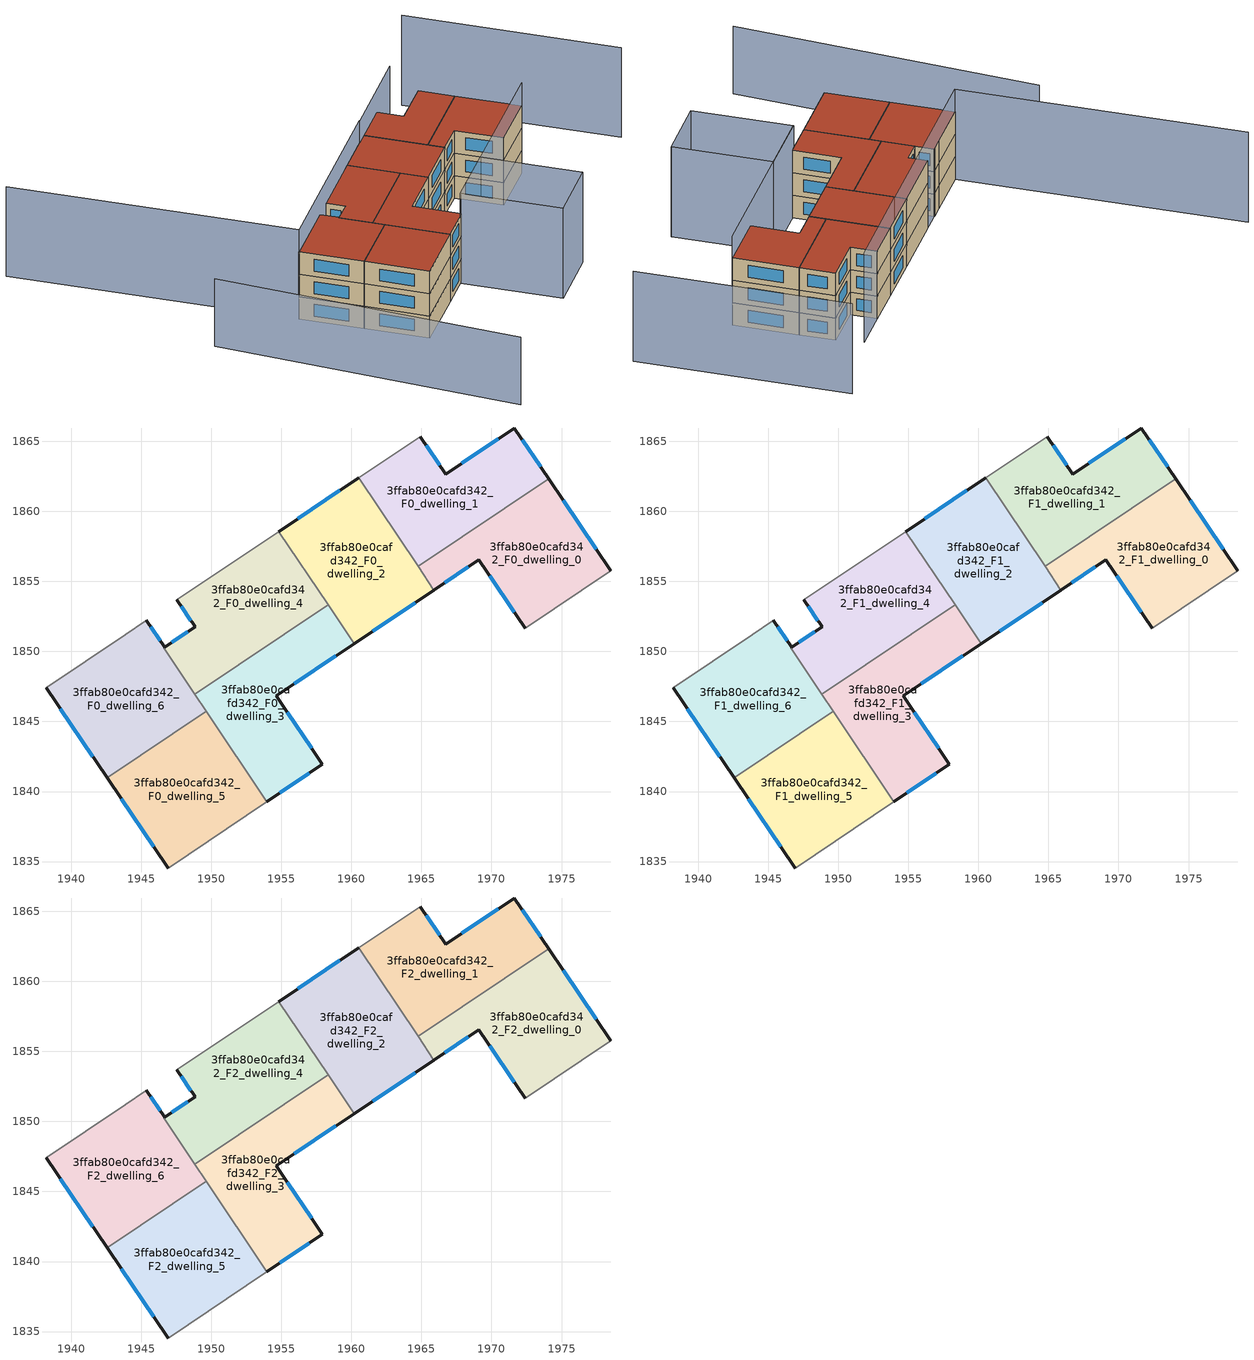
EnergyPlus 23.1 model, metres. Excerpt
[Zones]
3ffab80e0cafd342_F0_dwelling_0
 floor ground (EU_floor_Construction): 1974.08,1862.34 1978.52,1855.77 1972.41,1851.66 1969.11,1856.55 1965.89,1854.39 1964.76,1856.08 z0
 wall outside (EU_wall_Construction): 1965.89,1854.39 1969.11,1856.55 1972.41,1851.66 / 1978.52,1855.77 1974.08,1862.34 z0:3
 wall to 3ffab80e0cafd342_F0_dwelling_1 (EU_wall_Construction): 1974.08,1862.34 1964.76,1856.08 z0:3
 wall adiabatic (EU_wall_Construction): 1972.41,1851.66 1978.52,1855.77 z0:3
 wall to 3ffab80e0cafd342_F0_dwelling_2 (EU_wall_Construction): 1964.76,1856.08 1965.89,1854.39 z0:3
 window (EU_Window_Construction): 1969.88,1855.4 1971.63,1852.81 / 1966.65,1854.9 1968.35,1856.04 / 1977.48,1857.31 1975.13,1860.8 z0.7:2.3
3ffab80e0cafd342_F0_dwelling_1
 floor ground (EU_floor_Construction): 1971.64,1865.96 1974.08,1862.34 1964.76,1856.08 1960.51,1862.4 1964.9,1865.35 1966.72,1862.66 z0
 wall outside (EU_wall_Construction): 1974.08,1862.34 1971.64,1865.96 1966.72,1862.66 1964.9,1865.35 z0:3
 wall adiabatic (EU_wall_Construction): 1964.9,1865.35 1960.51,1862.4 z0:3
 wall to 3ffab80e0cafd342_F0_dwelling_2 (EU_wall_Construction): 1960.51,1862.4 1964.76,1856.08 z0:3
 window (EU_Window_Construction): 1973.51,1863.19 1972.21,1865.11 / 1966.29,1863.29 1965.33,1864.72 / 1970.48,1865.19 1967.87,1863.43 z0.7:2.3
3ffab80e0cafd342_F0_dwelling_2
 floor ground (EU_floor_Construction): 1960.51,1862.4 1965.89,1854.39 1960.19,1850.56 1954.81,1858.57 z0
 wall outside (EU_wall_Construction): 1960.51,1862.4 1954.81,1858.57 / 1960.19,1850.56 1965.89,1854.39 z0:3
 wall to 3ffab80e0cafd342_F0_dwelling_4 (EU_wall_Construction): 1954.81,1858.57 1958.33,1853.33 z0:3
 wall to 3ffab80e0cafd342_F0_dwelling_3 (EU_wall_Construction): 1958.33,1853.32 1960.19,1850.56 z0:3
 window (EU_Window_Construction): 1959.17,1861.5 1956.15,1859.47 / 1961.53,1851.46 1964.55,1853.49 z0.7:2.3
3ffab80e0cafd342_F0_dwelling_3
 floor ground (EU_floor_Construction): 1958.33,1853.33 1960.19,1850.56 1954.62,1846.82 1957.92,1841.94 1953.96,1839.28 1948.82,1846.94 z0
 wall outside (EU_wall_Construction): 1953.96,1839.28 1957.92,1841.94 1954.62,1846.82 1960.19,1850.56 z0:3
 wall to 3ffab80e0cafd342_F0_dwelling_4 (EU_wall_Construction): 1958.33,1853.33 1948.82,1846.94 z0:3
 wall to 3ffab80e0cafd342_F0_dwelling_5 (EU_wall_Construction): 1949.62,1845.74 1953.96,1839.28 z0:3
 wall to 3ffab80e0cafd342_F0_dwelling_6 (EU_wall_Construction): 1948.82,1846.94 1949.62,1845.74 z0:3
 window (EU_Window_Construction): 1957.15,1843.08 1955.4,1845.67 / 1954.89,1839.9 1956.99,1841.31 / 1955.93,1847.7 1958.88,1849.68 z0.7:2.3
3ffab80e0cafd342_F0_dwelling_4
 floor ground (EU_floor_Construction): 1954.81,1858.57 1958.33,1853.33 1948.82,1846.94 1946.59,1850.26 1946.65,1850.3 1948.83,1851.76 1947.54,1853.68 z0
 wall outside (EU_wall_Construction): 1947.54,1853.68 1948.83,1851.76 1946.65,1850.3 z0:3
 wall adiabatic (EU_wall_Construction): 1954.81,1858.57 1947.54,1853.68 z0:3
 wall to 3ffab80e0cafd342_F0_dwelling_6 (EU_wall_Construction): 1946.65,1850.3 1946.59,1850.26 1948.82,1846.94 z0:3
 window (EU_Window_Construction): 1948.32,1851.42 1947.16,1850.65 / 1947.84,1853.23 1948.53,1852.21 z0.7:2.3
3ffab80e0cafd342_F0_dwelling_5
 floor ground (EU_floor_Construction): 1949.62,1845.74 1953.96,1839.28 1946.91,1834.54 1942.55,1840.99 z0
 wall outside (EU_wall_Construction): 1942.55,1840.99 1946.91,1834.54 z0:3
 wall adiabatic (EU_wall_Construction): 1946.91,1834.54 1953.96,1839.28 z0:3
 wall to 3ffab80e0cafd342_F0_dwelling_6 (EU_wall_Construction): 1949.62,1845.74 1942.55,1840.99 z0:3
 window (EU_Window_Construction): 1943.57,1839.47 1945.88,1836.05 z0.7:2.3
3ffab80e0cafd342_F0_dwelling_6
 floor ground (EU_floor_Construction): 1946.65,1850.3 1946.59,1850.26 1949.62,1845.74 1942.55,1840.99 1938.2,1847.42 1943.83,1851.19 1945.29,1852.18 1945.35,1852.22 z0
 wall outside (EU_wall_Construction): 1946.65,1850.3 1945.35,1852.22 / 1938.2,1847.42 1942.55,1840.99 z0:3
 wall adiabatic (EU_wall_Construction): 1945.35,1852.22 1945.29,1852.18 1943.83,1851.19 1938.2,1847.42 z0:3
 window (EU_Window_Construction): 1946.34,1850.75 1945.66,1851.77 / 1939.22,1845.91 1941.52,1842.5 z0.7:2.3
3ffab80e0cafd342_F1_dwelling_0
 floor to 3ffab80e0cafd342_F0_dwelling_0 (EU_floor_Construction): 1974.08,1862.34 1978.52,1855.77 1972.41,1851.66 1969.11,1856.55 1965.89,1854.39 1964.76,1856.08 z3
 wall outside (EU_wall_Construction): 1965.89,1854.39 1969.11,1856.55 1972.41,1851.66 / 1978.52,1855.77 1974.08,1862.34 z3:6
 wall to 3ffab80e0cafd342_F1_dwelling_1 (EU_wall_Construction): 1974.08,1862.34 1964.76,1856.08 z3:6
 wall adiabatic (EU_wall_Construction): 1972.41,1851.66 1978.52,1855.77 z3:6
 wall to 3ffab80e0cafd342_F1_dwelling_2 (EU_wall_Construction): 1964.76,1856.08 1965.89,1854.39 z3:6
 window (EU_Window_Construction): 1969.88,1855.4 1971.63,1852.81 / 1966.65,1854.9 1968.35,1856.04 / 1977.48,1857.31 1975.13,1860.8 z3.7:5.3
3ffab80e0cafd342_F1_dwelling_1
 floor to 3ffab80e0cafd342_F0_dwelling_1 (EU_floor_Construction): 1971.64,1865.96 1974.08,1862.34 1964.76,1856.08 1960.51,1862.4 1964.9,1865.35 1966.72,1862.66 z3
 wall outside (EU_wall_Construction): 1974.08,1862.34 1971.64,1865.96 1966.72,1862.66 1964.9,1865.35 z3:6
 wall adiabatic (EU_wall_Construction): 1964.9,1865.35 1960.51,1862.4 z3:6
 wall to 3ffab80e0cafd342_F1_dwelling_2 (EU_wall_Construction): 1960.51,1862.4 1964.76,1856.08 z3:6
 window (EU_Window_Construction): 1973.51,1863.19 1972.21,1865.11 / 1966.29,1863.29 1965.33,1864.72 / 1970.48,1865.19 1967.87,1863.43 z3.7:5.3
3ffab80e0cafd342_F1_dwelling_2
 floor to 3ffab80e0cafd342_F0_dwelling_2 (EU_floor_Construction): 1960.51,1862.4 1965.89,1854.39 1960.19,1850.56 1954.81,1858.57 z3
 wall outside (EU_wall_Construction): 1960.51,1862.4 1954.81,1858.57 / 1960.19,1850.56 1965.89,1854.39 z3:6
 wall to 3ffab80e0cafd342_F1_dwelling_4 (EU_wall_Construction): 1954.81,1858.57 1958.33,1853.33 z3:6
 wall to 3ffab80e0cafd342_F1_dwelling_3 (EU_wall_Construction): 1958.33,1853.32 1960.19,1850.56 z3:6
 window (EU_Window_Construction): 1959.17,1861.5 1956.15,1859.47 / 1961.53,1851.46 1964.55,1853.49 z3.7:5.3
3ffab80e0cafd342_F1_dwelling_3
 floor to 3ffab80e0cafd342_F0_dwelling_3 (EU_floor_Construction): 1958.33,1853.33 1960.19,1850.56 1954.62,1846.82 1957.92,1841.94 1953.96,1839.28 1948.82,1846.94 z3
 wall outside (EU_wall_Construction): 1953.96,1839.28 1957.92,1841.94 1954.62,1846.82 1960.19,1850.56 z3:6
 wall to 3ffab80e0cafd342_F1_dwelling_4 (EU_wall_Construction): 1958.33,1853.33 1948.82,1846.94 z3:6
 wall to 3ffab80e0cafd342_F1_dwelling_5 (EU_wall_Construction): 1949.62,1845.74 1953.96,1839.28 z3:6
 wall to 3ffab80e0cafd342_F1_dwelling_6 (EU_wall_Construction): 1948.82,1846.94 1949.62,1845.74 z3:6
 window (EU_Window_Construction): 1957.15,1843.08 1955.4,1845.67 / 1954.89,1839.9 1956.99,1841.31 / 1955.93,1847.7 1958.88,1849.68 z3.7:5.3
3ffab80e0cafd342_F1_dwelling_4
 floor to 3ffab80e0cafd342_F0_dwelling_4 (EU_floor_Construction): 1954.81,1858.57 1958.33,1853.33 1948.82,1846.94 1946.59,1850.26 1946.65,1850.3 1948.83,1851.76 1947.54,1853.68 z3
 wall outside (EU_wall_Construction): 1947.54,1853.68 1948.83,1851.76 1946.65,1850.3 z3:6
 wall adiabatic (EU_wall_Construction): 1954.81,1858.57 1947.54,1853.68 z3:6
 wall to 3ffab80e0cafd342_F1_dwelling_6 (EU_wall_Construction): 1946.65,1850.3 1946.59,1850.26 1948.82,1846.94 z3:6
 window (EU_Window_Construction): 1948.32,1851.42 1947.16,1850.65 / 1947.84,1853.23 1948.53,1852.21 z3.7:5.3
3ffab80e0cafd342_F1_dwelling_5
 floor to 3ffab80e0cafd342_F0_dwelling_5 (EU_floor_Construction): 1949.62,1845.74 1953.96,1839.28 1946.91,1834.54 1942.55,1840.99 z3
 wall outside (EU_wall_Construction): 1942.55,1840.99 1946.91,1834.54 z3:6
 wall adiabatic (EU_wall_Construction): 1946.91,1834.54 1953.96,1839.28 z3:6
 wall to 3ffab80e0cafd342_F1_dwelling_6 (EU_wall_Construction): 1949.62,1845.74 1942.55,1840.99 z3:6
 window (EU_Window_Construction): 1943.57,1839.47 1945.88,1836.05 z3.7:5.3
3ffab80e0cafd342_F1_dwelling_6
 floor to 3ffab80e0cafd342_F0_dwelling_6 (EU_floor_Construction): 1946.65,1850.3 1946.59,1850.26 1949.62,1845.74 1942.55,1840.99 1938.2,1847.42 1943.83,1851.19 1945.29,1852.18 1945.35,1852.22 z3
 wall outside (EU_wall_Construction): 1946.65,1850.3 1945.35,1852.22 / 1938.2,1847.42 1942.55,1840.99 z3:6
 wall adiabatic (EU_wall_Construction): 1945.35,1852.22 1945.29,1852.18 1943.83,1851.19 1938.2,1847.42 z3:6
 window (EU_Window_Construction): 1946.34,1850.75 1945.66,1851.77 / 1939.22,1845.91 1941.52,1842.5 z3.7:5.3
3ffab80e0cafd342_F2_dwelling_0
 floor to 3ffab80e0cafd342_F1_dwelling_0 (EU_floor_Construction): 1974.08,1862.34 1978.52,1855.77 1972.41,1851.66 1969.11,1856.55 1965.89,1854.39 1964.76,1856.08 z6
 wall outside (EU_wall_Construction): 1965.89,1854.39 1969.11,1856.55 1972.41,1851.66 / 1978.52,1855.77 1974.08,1862.34 z6:9
 wall to 3ffab80e0cafd342_F2_dwelling_1 (EU_wall_Construction): 1974.08,1862.34 1964.76,1856.08 z6:9
 wall adiabatic (EU_wall_Construction): 1972.41,1851.66 1978.52,1855.77 z6:9
 wall to 3ffab80e0cafd342_F2_dwelling_2 (EU_wall_Construction): 1964.76,1856.08 1965.89,1854.39 z6:9
 window (EU_Window_Construction): 1969.88,1855.4 1971.63,1852.81 / 1966.65,1854.9 1968.35,1856.04 / 1977.48,1857.31 1975.13,1860.8 z6.7:8.3
 roof outside (EU_roof_Construction): 1978.52,1855.77 1974.08,1862.34 1964.76,1856.08 1965.89,1854.39 1969.11,1856.55 1972.41,1851.66 z9
3ffab80e0cafd342_F2_dwelling_1
 floor to 3ffab80e0cafd342_F1_dwelling_1 (EU_floor_Construction): 1971.64,1865.96 1974.08,1862.34 1964.76,1856.08 1960.51,1862.4 1964.9,1865.35 1966.72,1862.66 z6
 wall outside (EU_wall_Construction): 1974.08,1862.34 1971.64,1865.96 1966.72,1862.66 1964.9,1865.35 z6:9
 wall adiabatic (EU_wall_Construction): 1964.9,1865.35 1960.51,1862.4 z6:9
 wall to 3ffab80e0cafd342_F2_dwelling_2 (EU_wall_Construction): 1960.51,1862.4 1964.76,1856.08 z6:9
 window (EU_Window_Construction): 1973.51,1863.19 1972.21,1865.11 / 1966.29,1863.29 1965.33,1864.72 / 1970.48,1865.19 1967.87,1863.43 z6.7:8.3
 roof outside (EU_roof_Construction): 1974.08,1862.34 1971.64,1865.96 1966.72,1862.66 1964.9,1865.35 1960.51,1862.4 1964.76,1856.08 z9
3ffab80e0cafd342_F2_dwelling_2
 floor to 3ffab80e0cafd342_F1_dwelling_2 (EU_floor_Construction): 1960.51,1862.4 1965.89,1854.39 1960.19,1850.56 1954.81,1858.57 z6
 wall outside (EU_wall_Construction): 1960.51,1862.4 1954.81,1858.57 / 1960.19,1850.56 1965.89,1854.39 z6:9
 wall to 3ffab80e0cafd342_F2_dwelling_4 (EU_wall_Construction): 1954.81,1858.57 1958.33,1853.33 z6:9
 wall to 3ffab80e0cafd342_F2_dwelling_3 (EU_wall_Construction): 1958.33,1853.32 1960.19,1850.56 z6:9
 window (EU_Window_Construction): 1959.17,1861.5 1956.15,1859.47 / 1961.53,1851.46 1964.55,1853.49 z6.7:8.3
 roof outside (EU_roof_Construction): 1965.89,1854.39 1960.51,1862.4 1954.81,1858.57 1960.19,1850.56 z9
3ffab80e0cafd342_F2_dwelling_3
 floor to 3ffab80e0cafd342_F1_dwelling_3 (EU_floor_Construction): 1958.33,1853.33 1960.19,1850.56 1954.62,1846.82 1957.92,1841.94 1953.96,1839.28 1948.82,1846.94 z6
 wall outside (EU_wall_Construction): 1953.96,1839.28 1957.92,1841.94 1954.62,1846.82 1960.19,1850.56 z6:9
 wall to 3ffab80e0cafd342_F2_dwelling_4 (EU_wall_Construction): 1958.33,1853.33 1948.82,1846.94 z6:9
 wall to 3ffab80e0cafd342_F2_dwelling_5 (EU_wall_Construction): 1949.62,1845.74 1953.96,1839.28 z6:9
 wall to 3ffab80e0cafd342_F2_dwelling_6 (EU_wall_Construction): 1948.82,1846.94 1949.62,1845.74 z6:9
 window (EU_Window_Construction): 1957.15,1843.08 1955.4,1845.67 / 1954.89,1839.9 1956.99,1841.31 / 1955.93,1847.7 1958.88,1849.68 z6.7:8.3
 roof outside (EU_roof_Construction): 1957.92,1841.94 1954.62,1846.82 1960.19,1850.56 1958.33,1853.33 1948.82,1846.94 1953.96,1839.28 z9
3ffab80e0cafd342_F2_dwelling_4
 floor to 3ffab80e0cafd342_F1_dwelling_4 (EU_floor_Construction): 1954.81,1858.57 1958.33,1853.33 1948.82,1846.94 1946.59,1850.26 1946.65,1850.3 1948.83,1851.76 1947.54,1853.68 z6
 wall outside (EU_wall_Construction): 1947.54,1853.68 1948.83,1851.76 1946.65,1850.3 z6:9
 wall adiabatic (EU_wall_Construction): 1954.81,1858.57 1947.54,1853.68 z6:9
 wall to 3ffab80e0cafd342_F2_dwelling_6 (EU_wall_Construction): 1946.65,1850.3 1946.59,1850.26 1948.82,1846.94 z6:9
 window (EU_Window_Construction): 1948.32,1851.42 1947.16,1850.65 / 1947.84,1853.23 1948.53,1852.21 z6.7:8.3
 roof outside (EU_roof_Construction): 1958.33,1853.33 1954.81,1858.57 1947.54,1853.68 1948.83,1851.76 1946.65,1850.3 1946.59,1850.26 1948.82,1846.94 z9
3ffab80e0cafd342_F2_dwelling_5
 floor to 3ffab80e0cafd342_F1_dwelling_5 (EU_floor_Construction): 1949.62,1845.74 1953.96,1839.28 1946.91,1834.54 1942.55,1840.99 z6
 wall outside (EU_wall_Construction): 1942.55,1840.99 1946.91,1834.54 z6:9
 wall adiabatic (EU_wall_Construction): 1946.91,1834.54 1953.96,1839.28 z6:9
 wall to 3ffab80e0cafd342_F2_dwelling_6 (EU_wall_Construction): 1949.62,1845.74 1942.55,1840.99 z6:9
 window (EU_Window_Construction): 1943.57,1839.47 1945.88,1836.05 z6.7:8.3
 roof outside (EU_roof_Construction): 1953.96,1839.28 1949.62,1845.74 1942.55,1840.99 1946.91,1834.54 z9
3ffab80e0cafd342_F2_dwelling_6
 floor to 3ffab80e0cafd342_F1_dwelling_6 (EU_floor_Construction): 1946.65,1850.3 1946.59,1850.26 1949.62,1845.74 1942.55,1840.99 1938.2,1847.42 1943.83,1851.19 1945.29,1852.18 1945.35,1852.22 z6
 wall outside (EU_wall_Construction): 1946.65,1850.3 1945.35,1852.22 / 1938.2,1847.42 1942.55,1840.99 z6:9
 wall adiabatic (EU_wall_Construction): 1945.35,1852.22 1945.29,1852.18 1943.83,1851.19 1938.2,1847.42 z6:9
 window (EU_Window_Construction): 1946.34,1850.75 1945.66,1851.77 / 1939.22,1845.91 1941.52,1842.5 z6.7:8.3
 roof outside (EU_roof_Construction): 1949.62,1845.74 1946.59,1850.26 1946.65,1850.3 1945.35,1852.22 1945.29,1852.18 1943.83,1851.19 1938.2,1847.42 1942.55,1840.99 z9
shading: 1946.9,1834.54 1957.49,1841.69 z0:6; 1926.98,1849.07 1945.4,1816.58 z0:9; 1957.58,1841.69 1978.68,1855.89 / 1958.96,1861.38 1938.23,1847.37 / 1938.23,1847.37 1918.7,1876.27 / 1992.34,1854.52 1977.78,1876.18 / 1969.44,1868.4 1958.99,1861.34 / 1964.34,1831.55 1957.51,1841.66 / 1957.51,1841.66 1964.39,1846.3 / 1964.39,1846.3 1971.21,1836.2 / 1971.21,1836.2 1964.34,1831.55 z0:12
[Building]
EU S2 Campaign: North Axis=0; Terrain=City; Solar Distribution=FullExterior
[Site:Location]
Budapest.Ferenc.Liszt.Intl.AP: Latitude=47.437; Longitude=19.256; Time Zone=1; Elevation=185
[SizingPeriod:WeatherFileDays]
AnnualSizingPeriod: Begin Month=1; Begin Day of Month=1; End Month=12; End Day of Month=31; Day of Week for Start Day=Monday; Use Weather File Daylight Saving Period=No; Use Weather File Rain and Snow Indicators=No
[MATERIAL]
EU_InternalMass_Material: Roughness=MediumRough; Thickness=0.1; Conductivity=1; Density=1800; Specific Heat=900; Thermal Absorptance=0.9; Solar Absorptance=0.7; Visible Absorptance=0.7
[MATERIAL:NOMASS] Roughness=MediumRough; Thermal Absorptance=0.9; Solar Absorptance=0.7; Visible Absorptance=0.7
Name | Thermal Resistance
EU_wall_NoMass | 0.832559
EU_roof_NoMass | 1.39638
EU_floor_NoMass | 0.872794
[WINDOWMATERIAL:SIMPLEGLAZINGSYSTEM]
EU_Window_SimpleGlazing: UFactor=2.79869; Solar Heat Gain Coefficient=0.75; Visible Transmittance=0.75
[CONSTRUCTION]
EU_wall_Construction: EU_wall_NoMass
EU_roof_Construction: EU_roof_NoMass
EU_floor_Construction: EU_floor_NoMass
EU_Window_Construction: EU_Window_SimpleGlazing
EU_InternalMass_Construction: EU_InternalMass_Material
[ZONE] Type=1; Multiplier=1; Ceiling Height=autocalculate; Floor Area=autocalculate; Part of Total Floor Area=Yes
Name | Volume
3ffab80e0cafd342_F0_dwelling_0; 3ffab80e0cafd342_F1_dwelling_0; 3ffab80e0cafd342_F2_dwelling_0 | 198.802
3ffab80e0cafd342_F0_dwelling_1; 3ffab80e0cafd342_F1_dwelling_1; 3ffab80e0cafd342_F2_dwelling_1 | 198.781
3ffab80e0cafd342_F0_dwelling_2; 3ffab80e0cafd342_F1_dwelling_2; 3ffab80e0cafd342_F2_dwelling_2 | 198.79
3ffab80e0cafd342_F0_dwelling_3; 3ffab80e0cafd342_F1_dwelling_3; 3ffab80e0cafd342_F2_dwelling_3 | 198.789
3ffab80e0cafd342_F0_dwelling_4; 3ffab80e0cafd342_F1_dwelling_4; 3ffab80e0cafd342_F2_dwelling_4 | 198.296
3ffab80e0cafd342_F0_dwelling_5; 3ffab80e0cafd342_F1_dwelling_5; 3ffab80e0cafd342_F2_dwelling_5 | 198.803
3ffab80e0cafd342_F0_dwelling_6; 3ffab80e0cafd342_F1_dwelling_6; 3ffab80e0cafd342_F2_dwelling_6 | 199.293
[INTERNALMASS] Construction=EU_InternalMass_Construction
Name | Zone or ZoneList | Surface Area
3ffab80e0cafd342_F0_dwelling_0_EU_InternalMass | 3ffab80e0cafd342_F0_dwelling_0 | 66.2686
3ffab80e0cafd342_F0_dwelling_1_EU_InternalMass | 3ffab80e0cafd342_F0_dwelling_1 | 66.2604
3ffab80e0cafd342_F0_dwelling_2_EU_InternalMass | 3ffab80e0cafd342_F0_dwelling_2 | 66.2631
3ffab80e0cafd342_F0_dwelling_3_EU_InternalMass | 3ffab80e0cafd342_F0_dwelling_3 | 66.2626
3ffab80e0cafd342_F0_dwelling_4_EU_InternalMass | 3ffab80e0cafd342_F0_dwelling_4 | 66.1008
3ffab80e0cafd342_F0_dwelling_5_EU_InternalMass | 3ffab80e0cafd342_F0_dwelling_5 | 66.2688
3ffab80e0cafd342_F0_dwelling_6_EU_InternalMass | 3ffab80e0cafd342_F0_dwelling_6 | 66.4323
3ffab80e0cafd342_F1_dwelling_0_EU_InternalMass | 3ffab80e0cafd342_F1_dwelling_0 | 66.2686
3ffab80e0cafd342_F1_dwelling_1_EU_InternalMass | 3ffab80e0cafd342_F1_dwelling_1 | 66.2604
3ffab80e0cafd342_F1_dwelling_2_EU_InternalMass | 3ffab80e0cafd342_F1_dwelling_2 | 66.2631
3ffab80e0cafd342_F1_dwelling_3_EU_InternalMass | 3ffab80e0cafd342_F1_dwelling_3 | 66.2626
3ffab80e0cafd342_F1_dwelling_4_EU_InternalMass | 3ffab80e0cafd342_F1_dwelling_4 | 66.1008
3ffab80e0cafd342_F1_dwelling_5_EU_InternalMass | 3ffab80e0cafd342_F1_dwelling_5 | 66.2688
3ffab80e0cafd342_F1_dwelling_6_EU_InternalMass | 3ffab80e0cafd342_F1_dwelling_6 | 66.4323
3ffab80e0cafd342_F2_dwelling_0_EU_InternalMass | 3ffab80e0cafd342_F2_dwelling_0 | 66.2686
3ffab80e0cafd342_F2_dwelling_1_EU_InternalMass | 3ffab80e0cafd342_F2_dwelling_1 | 66.2604
3ffab80e0cafd342_F2_dwelling_2_EU_InternalMass | 3ffab80e0cafd342_F2_dwelling_2 | 66.2631
3ffab80e0cafd342_F2_dwelling_3_EU_InternalMass | 3ffab80e0cafd342_F2_dwelling_3 | 66.2626
3ffab80e0cafd342_F2_dwelling_4_EU_InternalMass | 3ffab80e0cafd342_F2_dwelling_4 | 66.1008
3ffab80e0cafd342_F2_dwelling_5_EU_InternalMass | 3ffab80e0cafd342_F2_dwelling_5 | 66.2688
3ffab80e0cafd342_F2_dwelling_6_EU_InternalMass | 3ffab80e0cafd342_F2_dwelling_6 | 66.4323
[OTHEREQUIPMENT] Fuel Type=Electricity; Design Level Calculation Method=Watts/Area; Power per Zone Floor Area=1; Fraction Latent=0; Fraction Radiant=0; Fraction Lost=0; Carbon Dioxide Generation Rate=0; EndUse Subcategory=EU_Step8_InternalGains
Name | Zone or ZoneList or Space or SpaceList | Schedule
EU_Step8_InternalGain_3ffab80e0cafd342_F0_dwelling_0_f000 | 3ffab80e0cafd342_F0_dwelling_0 | EU_Step8_GainSchedule_3ffab80e0cafd342_F0_dwelling_0_f000
EU_Step8_InternalGain_3ffab80e0cafd342_F0_dwelling_1_f000 | 3ffab80e0cafd342_F0_dwelling_1 | EU_Step8_GainSchedule_3ffab80e0cafd342_F0_dwelling_1_f000
EU_Step8_InternalGain_3ffab80e0cafd342_F0_dwelling_2_f000 | 3ffab80e0cafd342_F0_dwelling_2 | EU_Step8_GainSchedule_3ffab80e0cafd342_F0_dwelling_2_f000
EU_Step8_InternalGain_3ffab80e0cafd342_F0_dwelling_3_f000 | 3ffab80e0cafd342_F0_dwelling_3 | EU_Step8_GainSchedule_3ffab80e0cafd342_F0_dwelling_3_f000
EU_Step8_InternalGain_3ffab80e0cafd342_F0_dwelling_4_f000 | 3ffab80e0cafd342_F0_dwelling_4 | EU_Step8_GainSchedule_3ffab80e0cafd342_F0_dwelling_4_f000
EU_Step8_InternalGain_3ffab80e0cafd342_F0_dwelling_5_f000 | 3ffab80e0cafd342_F0_dwelling_5 | EU_Step8_GainSchedule_3ffab80e0cafd342_F0_dwelling_5_f000
EU_Step8_InternalGain_3ffab80e0cafd342_F0_dwelling_6_f000 | 3ffab80e0cafd342_F0_dwelling_6 | EU_Step8_GainSchedule_3ffab80e0cafd342_F0_dwelling_6_f000
EU_Step8_InternalGain_3ffab80e0cafd342_F1_dwelling_0_f000 | 3ffab80e0cafd342_F1_dwelling_0 | EU_Step8_GainSchedule_3ffab80e0cafd342_F1_dwelling_0_f000
EU_Step8_InternalGain_3ffab80e0cafd342_F1_dwelling_1_f000 | 3ffab80e0cafd342_F1_dwelling_1 | EU_Step8_GainSchedule_3ffab80e0cafd342_F1_dwelling_1_f000
EU_Step8_InternalGain_3ffab80e0cafd342_F1_dwelling_2_f000 | 3ffab80e0cafd342_F1_dwelling_2 | EU_Step8_GainSchedule_3ffab80e0cafd342_F1_dwelling_2_f000
EU_Step8_InternalGain_3ffab80e0cafd342_F1_dwelling_3_f000 | 3ffab80e0cafd342_F1_dwelling_3 | EU_Step8_GainSchedule_3ffab80e0cafd342_F1_dwelling_3_f000
EU_Step8_InternalGain_3ffab80e0cafd342_F1_dwelling_4_f000 | 3ffab80e0cafd342_F1_dwelling_4 | EU_Step8_GainSchedule_3ffab80e0cafd342_F1_dwelling_4_f000
EU_Step8_InternalGain_3ffab80e0cafd342_F1_dwelling_5_f000 | 3ffab80e0cafd342_F1_dwelling_5 | EU_Step8_GainSchedule_3ffab80e0cafd342_F1_dwelling_5_f000
EU_Step8_InternalGain_3ffab80e0cafd342_F1_dwelling_6_f000 | 3ffab80e0cafd342_F1_dwelling_6 | EU_Step8_GainSchedule_3ffab80e0cafd342_F1_dwelling_6_f000
EU_Step8_InternalGain_3ffab80e0cafd342_F2_dwelling_0_f000 | 3ffab80e0cafd342_F2_dwelling_0 | EU_Step8_GainSchedule_3ffab80e0cafd342_F2_dwelling_0_f000
EU_Step8_InternalGain_3ffab80e0cafd342_F2_dwelling_1_f000 | 3ffab80e0cafd342_F2_dwelling_1 | EU_Step8_GainSchedule_3ffab80e0cafd342_F2_dwelling_1_f000
EU_Step8_InternalGain_3ffab80e0cafd342_F2_dwelling_2_f000 | 3ffab80e0cafd342_F2_dwelling_2 | EU_Step8_GainSchedule_3ffab80e0cafd342_F2_dwelling_2_f000
EU_Step8_InternalGain_3ffab80e0cafd342_F2_dwelling_3_f000 | 3ffab80e0cafd342_F2_dwelling_3 | EU_Step8_GainSchedule_3ffab80e0cafd342_F2_dwelling_3_f000
EU_Step8_InternalGain_3ffab80e0cafd342_F2_dwelling_4_f000 | 3ffab80e0cafd342_F2_dwelling_4 | EU_Step8_GainSchedule_3ffab80e0cafd342_F2_dwelling_4_f000
EU_Step8_InternalGain_3ffab80e0cafd342_F2_dwelling_5_f000 | 3ffab80e0cafd342_F2_dwelling_5 | EU_Step8_GainSchedule_3ffab80e0cafd342_F2_dwelling_5_f000
EU_Step8_InternalGain_3ffab80e0cafd342_F2_dwelling_6_f000 | 3ffab80e0cafd342_F2_dwelling_6 | EU_Step8_GainSchedule_3ffab80e0cafd342_F2_dwelling_6_f000
[ZONEVENTILATION:DESIGNFLOWRATE] Schedule=EU_AlwaysOn; Design Flow Rate Calculation Method=AirChanges/Hour; Air Changes per Hour=0.475469; Ventilation Type=Natural; Fan Pressure Rise=0; Fan Total Efficiency=1; Constant Term Coefficient=1; Temperature Term Coefficient=0; Velocity Term Coefficient=0; Velocity Squared Term Coefficient=0; Minimum Indoor Temperature=-100; Maximum Indoor Temperature=100; Delta Temperature=-100; Minimum Outdoor Temperature=-100; Maximum Outdoor Temperature=100; Maximum Wind Speed=40
Name | Zone or ZoneList or Space or SpaceList
EU_ConstantAir_3ffab80e0cafd342_F0_dwelling_0 | 3ffab80e0cafd342_F0_dwelling_0
EU_ConstantAir_3ffab80e0cafd342_F0_dwelling_1 | 3ffab80e0cafd342_F0_dwelling_1
EU_ConstantAir_3ffab80e0cafd342_F0_dwelling_2 | 3ffab80e0cafd342_F0_dwelling_2
EU_ConstantAir_3ffab80e0cafd342_F0_dwelling_3 | 3ffab80e0cafd342_F0_dwelling_3
EU_ConstantAir_3ffab80e0cafd342_F0_dwelling_4 | 3ffab80e0cafd342_F0_dwelling_4
EU_ConstantAir_3ffab80e0cafd342_F0_dwelling_5 | 3ffab80e0cafd342_F0_dwelling_5
EU_ConstantAir_3ffab80e0cafd342_F0_dwelling_6 | 3ffab80e0cafd342_F0_dwelling_6
EU_ConstantAir_3ffab80e0cafd342_F1_dwelling_0 | 3ffab80e0cafd342_F1_dwelling_0
EU_ConstantAir_3ffab80e0cafd342_F1_dwelling_1 | 3ffab80e0cafd342_F1_dwelling_1
EU_ConstantAir_3ffab80e0cafd342_F1_dwelling_2 | 3ffab80e0cafd342_F1_dwelling_2
EU_ConstantAir_3ffab80e0cafd342_F1_dwelling_3 | 3ffab80e0cafd342_F1_dwelling_3
EU_ConstantAir_3ffab80e0cafd342_F1_dwelling_4 | 3ffab80e0cafd342_F1_dwelling_4
EU_ConstantAir_3ffab80e0cafd342_F1_dwelling_5 | 3ffab80e0cafd342_F1_dwelling_5
EU_ConstantAir_3ffab80e0cafd342_F1_dwelling_6 | 3ffab80e0cafd342_F1_dwelling_6
EU_ConstantAir_3ffab80e0cafd342_F2_dwelling_0 | 3ffab80e0cafd342_F2_dwelling_0
EU_ConstantAir_3ffab80e0cafd342_F2_dwelling_1 | 3ffab80e0cafd342_F2_dwelling_1
EU_ConstantAir_3ffab80e0cafd342_F2_dwelling_2 | 3ffab80e0cafd342_F2_dwelling_2
EU_ConstantAir_3ffab80e0cafd342_F2_dwelling_3 | 3ffab80e0cafd342_F2_dwelling_3
EU_ConstantAir_3ffab80e0cafd342_F2_dwelling_4 | 3ffab80e0cafd342_F2_dwelling_4
EU_ConstantAir_3ffab80e0cafd342_F2_dwelling_5 | 3ffab80e0cafd342_F2_dwelling_5
EU_ConstantAir_3ffab80e0cafd342_F2_dwelling_6 | 3ffab80e0cafd342_F2_dwelling_6
[HVACTEMPLATE:THERMOSTAT] Constant Heating Setpoint=20; Constant Cooling Setpoint=50
EU_HeatOnly_3ffab80e0cafd342_F0_dwelling_0; EU_HeatOnly_3ffab80e0cafd342_F0_dwelling_1; EU_HeatOnly_3ffab80e0cafd342_F0_dwelling_2; EU_HeatOnly_3ffab80e0cafd342_F0_dwelling_3; EU_HeatOnly_3ffab80e0cafd342_F0_dwelling_4; EU_HeatOnly_3ffab80e0cafd342_F0_dwelling_5; EU_HeatOnly_3ffab80e0cafd342_F0_dwelling_6; EU_HeatOnly_3ffab80e0cafd342_F1_dwelling_0; EU_HeatOnly_3ffab80e0cafd342_F1_dwelling_1; EU_HeatOnly_3ffab80e0cafd342_F1_dwelling_2; EU_HeatOnly_3ffab80e0cafd342_F1_dwelling_3; EU_HeatOnly_3ffab80e0cafd342_F1_dwelling_4; EU_HeatOnly_3ffab80e0cafd342_F1_dwelling_5; EU_HeatOnly_3ffab80e0cafd342_F1_dwelling_6; EU_HeatOnly_3ffab80e0cafd342_F2_dwelling_0; EU_HeatOnly_3ffab80e0cafd342_F2_dwelling_1; EU_HeatOnly_3ffab80e0cafd342_F2_dwelling_2; EU_HeatOnly_3ffab80e0cafd342_F2_dwelling_3; EU_HeatOnly_3ffab80e0cafd342_F2_dwelling_4; EU_HeatOnly_3ffab80e0cafd342_F2_dwelling_5; EU_HeatOnly_3ffab80e0cafd342_F2_dwelling_6
[HVACTEMPLATE:ZONE:IDEALLOADSAIRSYSTEM] System Availability Schedule=EU_AlwaysOn; Maximum Heating Supply Air Temperature=50; Minimum Cooling Supply Air Temperature=13; Maximum Heating Supply Air Humidity Ratio=0.0156; Minimum Cooling Supply Air Humidity Ratio=0.0077; Heating Limit=NoLimit; Cooling Limit=NoLimit; Heating Availability Schedule=EU_AlwaysOn; Cooling Availability Schedule=EU_CoolingOff; Dehumidification Control Type=ConstantSensibleHeatRatio; Cooling Sensible Heat Ratio=0.7; Dehumidification Setpoint=60; Humidification Control Type=None; Humidification Setpoint=30; Outdoor Air Method=None; Outdoor Air Flow Rate per Person=0.00944; Outdoor Air Flow Rate per Zone Floor Area=0; Outdoor Air Flow Rate per Zone=0; Demand Controlled Ventilation Type=None; Outdoor Air Economizer Type=NoEconomizer; Heat Recovery Type=None; Sensible Heat Recovery Effectiveness=0.7; Latent Heat Recovery Effectiveness=0.65
Name | Template Thermostat
3ffab80e0cafd342_F0_dwelling_0 | EU_HeatOnly_3ffab80e0cafd342_F0_dwelling_0
3ffab80e0cafd342_F0_dwelling_1 | EU_HeatOnly_3ffab80e0cafd342_F0_dwelling_1
3ffab80e0cafd342_F0_dwelling_2 | EU_HeatOnly_3ffab80e0cafd342_F0_dwelling_2
3ffab80e0cafd342_F0_dwelling_3 | EU_HeatOnly_3ffab80e0cafd342_F0_dwelling_3
3ffab80e0cafd342_F0_dwelling_4 | EU_HeatOnly_3ffab80e0cafd342_F0_dwelling_4
3ffab80e0cafd342_F0_dwelling_5 | EU_HeatOnly_3ffab80e0cafd342_F0_dwelling_5
3ffab80e0cafd342_F0_dwelling_6 | EU_HeatOnly_3ffab80e0cafd342_F0_dwelling_6
3ffab80e0cafd342_F1_dwelling_0 | EU_HeatOnly_3ffab80e0cafd342_F1_dwelling_0
3ffab80e0cafd342_F1_dwelling_1 | EU_HeatOnly_3ffab80e0cafd342_F1_dwelling_1
3ffab80e0cafd342_F1_dwelling_2 | EU_HeatOnly_3ffab80e0cafd342_F1_dwelling_2
3ffab80e0cafd342_F1_dwelling_3 | EU_HeatOnly_3ffab80e0cafd342_F1_dwelling_3
3ffab80e0cafd342_F1_dwelling_4 | EU_HeatOnly_3ffab80e0cafd342_F1_dwelling_4
3ffab80e0cafd342_F1_dwelling_5 | EU_HeatOnly_3ffab80e0cafd342_F1_dwelling_5
3ffab80e0cafd342_F1_dwelling_6 | EU_HeatOnly_3ffab80e0cafd342_F1_dwelling_6
3ffab80e0cafd342_F2_dwelling_0 | EU_HeatOnly_3ffab80e0cafd342_F2_dwelling_0
3ffab80e0cafd342_F2_dwelling_1 | EU_HeatOnly_3ffab80e0cafd342_F2_dwelling_1
3ffab80e0cafd342_F2_dwelling_2 | EU_HeatOnly_3ffab80e0cafd342_F2_dwelling_2
3ffab80e0cafd342_F2_dwelling_3 | EU_HeatOnly_3ffab80e0cafd342_F2_dwelling_3
3ffab80e0cafd342_F2_dwelling_4 | EU_HeatOnly_3ffab80e0cafd342_F2_dwelling_4
3ffab80e0cafd342_F2_dwelling_5 | EU_HeatOnly_3ffab80e0cafd342_F2_dwelling_5
3ffab80e0cafd342_F2_dwelling_6 | EU_HeatOnly_3ffab80e0cafd342_F2_dwelling_6
[SIZING:ZONE] Zone Cooling Design Supply Air Temperature Input Method=SupplyAirTemperature; Zone Cooling Design Supply Air Temperature=13; Zone Heating Design Supply Air Temperature Input Method=SupplyAirTemperature; Zone Heating Design Supply Air Temperature=50; Zone Cooling Design Supply Air Humidity Ratio=0.008; Zone Heating Design Supply Air Humidity Ratio=0.008; Cooling Design Air Flow Method=DesignDay; Cooling Design Air Flow Rate=0; Cooling Minimum Air Flow per Zone Floor Area=0.000762; Cooling Minimum Air Flow=0; Cooling Minimum Air Flow Fraction=0.2; Heating Design Air Flow Method=DesignDay; Heating Design Air Flow Rate=0; Heating Maximum Air Flow per Zone Floor Area=0.002032; Heating Maximum Air Flow=0.141576; Heating Maximum Air Flow Fraction=0.3; Account for Dedicated Outdoor Air System=No; Dedicated Outdoor Air System Control Strategy=NeutralSupplyAir; Dedicated Outdoor Air Low Setpoint Temperature for Design=autosize; Dedicated Outdoor Air High Setpoint Temperature for Design=autosize; Zone Load Sizing Method=Sensible Load Only No Latent Load; Zone Latent Cooling Design Supply Air Humidity Ratio Input Method=HumidityRatioDifference; Zone Cooling Design Supply Air Humidity Ratio Difference=0.005; Zone Latent Heating Design Supply Air Humidity Ratio Input Method=HumidityRatioDifference; Zone Humidification Design Supply Air Humidity Ratio Difference=0.005
3ffab80e0cafd342_F0_dwelling_0; 3ffab80e0cafd342_F0_dwelling_1; 3ffab80e0cafd342_F0_dwelling_2; 3ffab80e0cafd342_F0_dwelling_3; 3ffab80e0cafd342_F0_dwelling_4; 3ffab80e0cafd342_F0_dwelling_5; 3ffab80e0cafd342_F0_dwelling_6; 3ffab80e0cafd342_F1_dwelling_0; 3ffab80e0cafd342_F1_dwelling_1; 3ffab80e0cafd342_F1_dwelling_2; 3ffab80e0cafd342_F1_dwelling_3; 3ffab80e0cafd342_F1_dwelling_4; 3ffab80e0cafd342_F1_dwelling_5; 3ffab80e0cafd342_F1_dwelling_6; 3ffab80e0cafd342_F2_dwelling_0; 3ffab80e0cafd342_F2_dwelling_1; 3ffab80e0cafd342_F2_dwelling_2; 3ffab80e0cafd342_F2_dwelling_3; 3ffab80e0cafd342_F2_dwelling_4; 3ffab80e0cafd342_F2_dwelling_5; 3ffab80e0cafd342_F2_dwelling_6
[SCHEDULE:CONSTANT]
Name | Hourly Value
EU_AlwaysOn | 1
EU_CoolingOff | 0
[SCHEDULE:FILE] Column Number=1; Rows to Skip at Top=0; Number of Hours of Data=8760; Column Separator=Comma; Interpolate to Timestep=No; Minutes per Item=60; Adjust Schedule for Daylight Savings=Yes
Name | File
EU_Step8_GainSchedule_3ffab80e0cafd342_F0_dwelling_0_f000 | ../../schedules/3ffab80e0cafd342/3ffab80e0cafd342_F0_dwelling_0_f000_gain.csv
EU_Step8_GainSchedule_3ffab80e0cafd342_F0_dwelling_1_f000 | ../../schedules/3ffab80e0cafd342/3ffab80e0cafd342_F0_dwelling_1_f000_gain.csv
EU_Step8_GainSchedule_3ffab80e0cafd342_F0_dwelling_2_f000 | ../../schedules/3ffab80e0cafd342/3ffab80e0cafd342_F0_dwelling_2_f000_gain.csv
EU_Step8_GainSchedule_3ffab80e0cafd342_F0_dwelling_3_f000 | ../../schedules/3ffab80e0cafd342/3ffab80e0cafd342_F0_dwelling_3_f000_gain.csv
EU_Step8_GainSchedule_3ffab80e0cafd342_F0_dwelling_4_f000 | ../../schedules/3ffab80e0cafd342/3ffab80e0cafd342_F0_dwelling_4_f000_gain.csv
EU_Step8_GainSchedule_3ffab80e0cafd342_F0_dwelling_5_f000 | ../../schedules/3ffab80e0cafd342/3ffab80e0cafd342_F0_dwelling_5_f000_gain.csv
EU_Step8_GainSchedule_3ffab80e0cafd342_F0_dwelling_6_f000 | ../../schedules/3ffab80e0cafd342/3ffab80e0cafd342_F0_dwelling_6_f000_gain.csv
EU_Step8_GainSchedule_3ffab80e0cafd342_F1_dwelling_0_f000 | ../../schedules/3ffab80e0cafd342/3ffab80e0cafd342_F1_dwelling_0_f000_gain.csv
EU_Step8_GainSchedule_3ffab80e0cafd342_F1_dwelling_1_f000 | ../../schedules/3ffab80e0cafd342/3ffab80e0cafd342_F1_dwelling_1_f000_gain.csv
EU_Step8_GainSchedule_3ffab80e0cafd342_F1_dwelling_2_f000 | ../../schedules/3ffab80e0cafd342/3ffab80e0cafd342_F1_dwelling_2_f000_gain.csv
EU_Step8_GainSchedule_3ffab80e0cafd342_F1_dwelling_3_f000 | ../../schedules/3ffab80e0cafd342/3ffab80e0cafd342_F1_dwelling_3_f000_gain.csv
EU_Step8_GainSchedule_3ffab80e0cafd342_F1_dwelling_4_f000 | ../../schedules/3ffab80e0cafd342/3ffab80e0cafd342_F1_dwelling_4_f000_gain.csv
EU_Step8_GainSchedule_3ffab80e0cafd342_F1_dwelling_5_f000 | ../../schedules/3ffab80e0cafd342/3ffab80e0cafd342_F1_dwelling_5_f000_gain.csv
EU_Step8_GainSchedule_3ffab80e0cafd342_F1_dwelling_6_f000 | ../../schedules/3ffab80e0cafd342/3ffab80e0cafd342_F1_dwelling_6_f000_gain.csv
EU_Step8_GainSchedule_3ffab80e0cafd342_F2_dwelling_0_f000 | ../../schedules/3ffab80e0cafd342/3ffab80e0cafd342_F2_dwelling_0_f000_gain.csv
EU_Step8_GainSchedule_3ffab80e0cafd342_F2_dwelling_1_f000 | ../../schedules/3ffab80e0cafd342/3ffab80e0cafd342_F2_dwelling_1_f000_gain.csv
EU_Step8_GainSchedule_3ffab80e0cafd342_F2_dwelling_2_f000 | ../../schedules/3ffab80e0cafd342/3ffab80e0cafd342_F2_dwelling_2_f000_gain.csv
EU_Step8_GainSchedule_3ffab80e0cafd342_F2_dwelling_3_f000 | ../../schedules/3ffab80e0cafd342/3ffab80e0cafd342_F2_dwelling_3_f000_gain.csv
EU_Step8_GainSchedule_3ffab80e0cafd342_F2_dwelling_4_f000 | ../../schedules/3ffab80e0cafd342/3ffab80e0cafd342_F2_dwelling_4_f000_gain.csv
EU_Step8_GainSchedule_3ffab80e0cafd342_F2_dwelling_5_f000 | ../../schedules/3ffab80e0cafd342/3ffab80e0cafd342_F2_dwelling_5_f000_gain.csv
EU_Step8_GainSchedule_3ffab80e0cafd342_F2_dwelling_6_f000 | ../../schedules/3ffab80e0cafd342/3ffab80e0cafd342_F2_dwelling_6_f000_gain.csv
